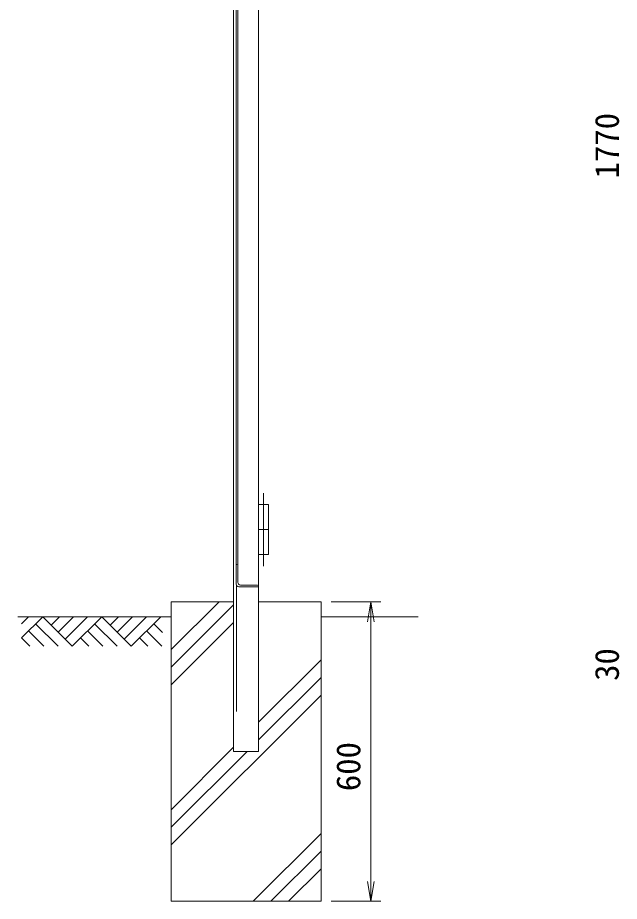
# Model space of a CAD drawing. Units: millimetres, scale not verified. Extents: x -5936 to 5936, y -4198 to 4198.
# Drawn here: x -1424 to -220, y -1828 to -58 of the extents above; entities that cross this region are included whole.
import ezdxf
from ezdxf.enums import TextEntityAlignment as Align

# ---------------------------------------------------------------- set-up
doc = ezdxf.new("R2010")
doc.units = ezdxf.units.MM
doc.header["$LTSCALE"] = 30
doc.linetypes.add('USER2', pattern=[12.6, 8.4, -4.2])
doc.linetypes.add('USER3', pattern=[50.5, 30, -9, 2.5, -9])
for name, color, linetype, lineweight in [('0-0_22', 7, 'Continuous', 9), ('0-3_27', 3, 'Continuous', 9), ('0-5_D-STR1', 1, 'Continuous', 9), ('0-6_D-STR-DIM', 7, 'Continuous', 9), ('0-9_D-STR4', 7, 'Continuous', 9), ('0-C_0', 7, 'Continuous', 9), ('0-D_D-DCR-HCH', 7, 'Continuous', 9)]:
    doc.layers.add(name, color=color, linetype=linetype, lineweight=lineweight)
doc.styles.add('ＭＳ ゴシック', font='')
doc.styles.get('ＭＳ ゴシック').set_extended_font_data('MS Gothic')

# ---------------------------------------------------------------- blocks, each defined once
blk = doc.blocks.new('G63')
at = {"layer": '0-0_22'}
for p, q in [((137565.2, 85697.5), (137989.4, 86121.8)), ((137565.2, 84849), (138837.9, 86121.8)), ((138837.9, 86121.8), (140610.4, 84349.4)), ((139837.2, 86121.8), (139337.6, 85622.2)), ((140685.7, 86121.8), (139761.8, 85197.9)), ((141534.3, 86121.8), (140186.1, 84773.6)), ((142382.8, 86121.8), (140610.4, 84349.4)), ((142382.8, 86121.8), (144155.2, 84349.4)), ((143382.1, 86121.8), (142882.4, 85622.2)), ((144230.6, 86121.8), (143306.7, 85197.9)), ((145079.1, 86121.8), (143730.9, 84773.7)), ((145927.6, 86121.8), (144155.2, 84349.4)), ((138413.7, 85697.5), (139761.8, 84349.4)), ((141958.5, 85697.6), (143306.7, 84349.4)), ((146027.5, 85173.4), (145503.4, 85697.5)), ((137989.4, 85273.3), (138913.3, 84349.4)), ((141534.3, 85273.3), (142458.2, 84349.4)), ((146003, 84349.4), (145079.1, 85273.3)), ((137565.2, 84849), (138064.8, 84349.4)), ((141110, 84849), (141609.6, 84349.4)), ((145154.4, 84349.4), (144654.8, 84849))]:
    blk.add_line(p, q, dxfattribs=at)
blk = doc.blocks.new('_OPEN')
at = {"layer": '0-C_0'}
blk.add_line((-30, 5), (0, 0), dxfattribs=at)
blk.add_lwpolyline([(-30, -5), (0, 0), (-30, 0)], dxfattribs=at)

msp = doc.modelspace()

# ---------------------------------------------------------------- linework, layer by layer
at = {"layer": '0-3_27', "linetype": 'USER3'}
msp.add_line((-931.8, -1009.86), (-931.8, -1156.29), dxfattribs=at)
at = {"layer": '0-3_27'}
for p, q in [((-921.8, -1032.68), (-941.8, -1032.68)), ((-941.8, -1032.68), (-941.8, -1132.68)), ((-921.8, -1032.68), (-921.8, -1132.68)), ((-921.8, -1082.68), (-941.8, -1082.68)), ((-921.8, -1132.68), (-941.8, -1132.68))]:
    msp.add_line(p, q, dxfattribs=at)
at = {"layer": '0-5_D-STR1'}
for p, q in [((-941.8, 645.71), (-941.8, -1527.68)), ((-991.8, 632.32), (-991.8, -1527.68)), ((-986.8, -1192.06), (-986.8, 557.1)), ((-983.43, -1154.93), (-983.43, 563.32)), ((-986.8, -1152.68), (-985.68, -1152.68)), ((-986.8, -1152.68), (-985.68, -1152.68)), ((-986.8, -1152.68), (-986.8, -1192.06)), ((-986.8, -1152.68), (-986.8, -1192.06)), ((-983.43, -1154.93), (-983.43, -1188.68)), ((-983.43, -1154.93), (-983.43, -1188.68)), ((-986.8, -1177.68), (-986.8, -1192.68)), ((-981.18, -1197.68), (-941.8, -1197.68)), ((-981.18, -1197.68), (-941.8, -1197.68)), ((-978.36, -1197.68), (-950.24, -1197.68)), ((-977.8, -1194.31), (-944.05, -1194.31)), ((-977.8, -1194.31), (-944.05, -1194.31)), ((-941.8, -1197.68), (-941.8, -1196.56)), ((-941.8, -1197.68), (-941.8, -1196.56)), ((-991.8, -1527.68), (-941.8, -1527.68))]:
    msp.add_line(p, q, dxfattribs=at)
at = {"layer": '0-5_D-STR1', "linetype": 'USER2'}
msp.add_line((-985.8, -1195.26), (-985.8, -1527.68), dxfattribs=at)
at = {"layer": '0-5_D-STR1'}
for centre, radius, start, end in [((-985.68, -1154.93), 2.25, 0, 90), ((-985.68, -1154.93), 2.25, 0, 90), ((-981.18, -1192.06), 5.62, 180, 270), ((-981.18, -1192.06), 5.62, 180, 270), ((-977.8, -1188.68), 5.62, 180, 270), ((-977.8, -1188.68), 5.62, 180, 270), ((-944.05, -1196.56), 2.25, 0, 90), ((-944.05, -1196.56), 2.25, 0, 90)]:
    msp.add_arc(centre, radius, start, end, dxfattribs=at)
at = {"layer": '0-6_D-STR-DIM'}
for p, q in [((-796.8, -1227.68), (-696.96, -1227.68)), ((-716.96, -1787.68), (-716.96, -1267.68)), ((-796.8, -1827.68), (-696.96, -1827.68))]:
    msp.add_line(p, q, dxfattribs=at)
at = {"layer": '0-9_D-STR4'}
for p, q in [((-1116.8, -1227.68), (-1116.8, -1827.68)), ((-1116.8, -1227.68), (-991.8, -1227.68)), ((-941.8, -1227.68), (-816.8, -1227.68)), ((-816.8, -1227.68), (-816.8, -1827.68)), ((-1424.28, -1257.68), (-1116.8, -1257.68)), ((-816.8, -1257.68), (-622.09, -1257.68)), ((-1116.8, -1827.68), (-816.8, -1827.68))]:
    msp.add_line(p, q, dxfattribs=at)
at = {"layer": '0-D_D-DCR-HCH'}
for p, q in [((-1116.8, -1323.34), (-1021.15, -1227.68)), ((-1116.8, -1358.69), (-991.8, -1233.69)), ((-1116.8, -1394.05), (-991.8, -1269.05)), ((-941.8, -1469.11), (-816.8, -1344.11)), ((-941.8, -1504.46), (-816.8, -1379.46)), ((-1116.8, -1714.82), (-816.8, -1414.82)), ((-1116.8, -1644.11), (-991.8, -1519.11)), ((-1116.8, -1679.46), (-965.02, -1527.68)), ((-952.7, -1827.68), (-816.8, -1691.79)), ((-917.34, -1827.68), (-816.8, -1727.15)), ((-881.98, -1827.68), (-816.8, -1762.5))]:
    msp.add_line(p, q, dxfattribs=at)

# ---------------------------------------------------------------- block references
at = {"layer": '0-6_D-STR-DIM', "xscale": 1.333333, "yscale": 1.333333}
for p, rotation in [((-716.96, -1227.68), 90), ((-716.96, -1827.68), 270)]:
    msp.add_blockref('_OPEN', p, dxfattribs=dict(at, rotation=rotation))
at = {"layer": '0-C_0', "xscale": 0.03333333, "yscale": 0.03333333}
msp.add_blockref('G63', (-6002.07, -4128.41), dxfattribs=at)

# ---------------------------------------------------------------- texts
at = {"layer": '0-6_D-STR-DIM', "style": 'ＭＳ ゴシック'}
for s, p in [('1770', (-205.88, -379.58)), ('30', (-205.88, -1386.13)), ('600', (-723.71, -1606.93))]:
    msp.add_text(s, height=48.17, rotation=90, dxfattribs=at).set_placement(p, align=Align.BOTTOM_LEFT)

doc.saveas('drawing.dxf')
